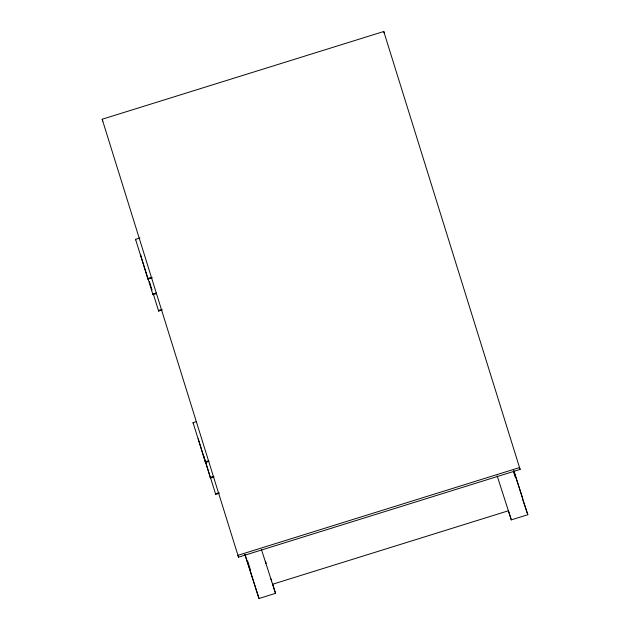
<?xml version="1.0" encoding="UTF-8"?>
<svg xmlns="http://www.w3.org/2000/svg" width="630" height="630" viewBox="0 0 630 630"><rect width="100%" height="100%" fill="white"/><g stroke="black" fill="none" stroke-linecap="round" stroke-linejoin="round"><path stroke-width="0.94" d="M383.764 31.5L520.112 469.421L238.526 557.172L102.178 119.243L383.764 31.5L384.363 33.358M152.326 277.736L147.948 279.106L135.56 239.337L139.947 237.967M151.263 277.413L147.759 278.507L147.948 279.106M156.264 292.997L152.759 294.084L152.956 294.683L156.46 293.588M161.949 309.409L158.445 310.495L158.634 311.094L162.138 309.999M208.939 461.341L205.435 462.428L193.048 422.659L196.552 421.572M208.75 460.743L205.246 461.829L205.435 462.428M213.751 476.319L210.247 477.414L210.436 478.012L213.94 476.918M219.012 492.699L215.507 493.794L215.696 494.392L219.201 493.298M522.38 498.59L527.822 514.734L511.3 519.876L497.172 475.87M272.609 584.246L508.394 510.772M244.873 554.495L259.001 598.5L275.523 593.35L272.428 583.419M520.112 469.421L519.522 467.562L237.935 555.313L238.526 557.172M513.883 470.823L522.758 498.472M513.694 470.72L527.822 514.734M265.939 563.047L265.364 561.251L265.97 563.236M261.387 549.344L275.523 593.35M245.031 554.495L259.001 598.5M102.178 119.243L102.777 121.102M135.56 239.337L135.757 239.928M140.758 255.512L140.569 254.914L152.956 294.683M193.048 422.659L193.237 423.258M513.726 472.327L515.183 477.012M508.654 511.379L511.3 519.876M271.018 578.899L271.577 580.923M247.716 561.267L250.409 569.811M149.444 281.586L152.058 289.981M153.216 293.706L158.634 311.094M203.498 455.214L215.696 494.392M198.245 438.842L210.436 478.012"/></g></svg>
